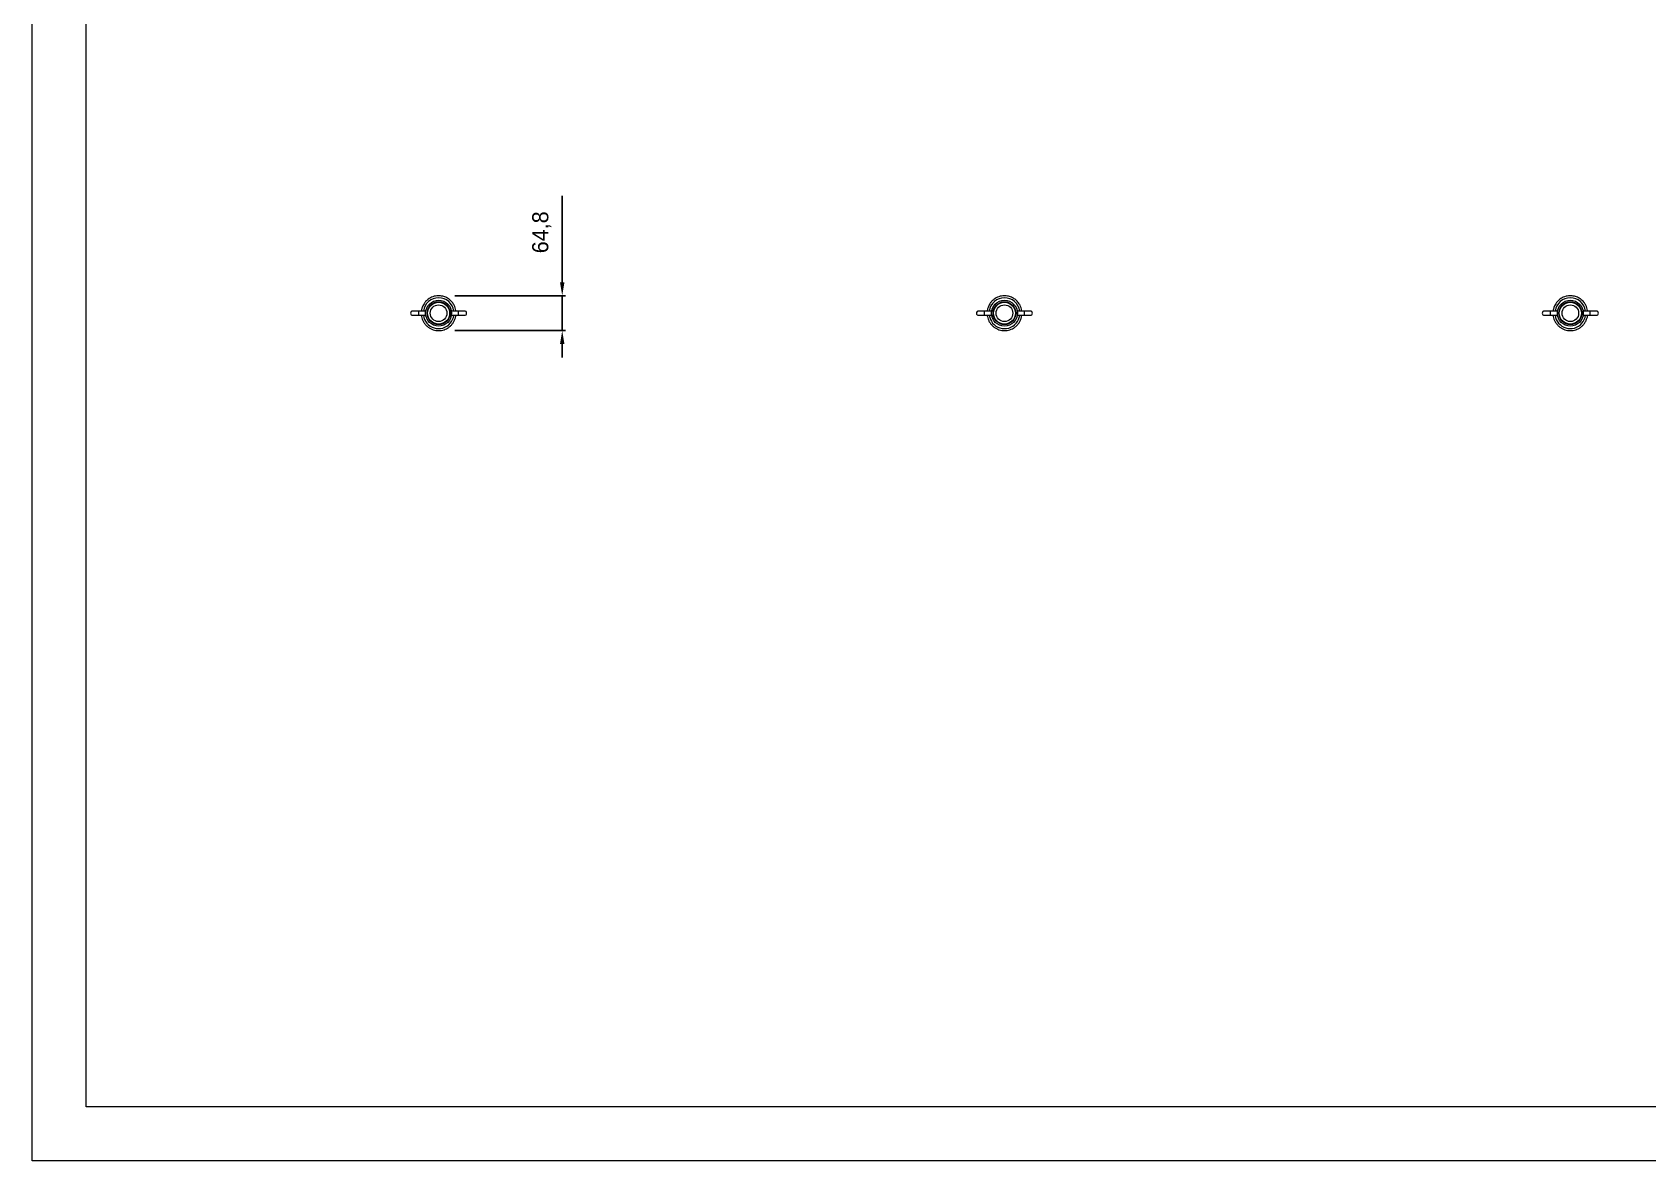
# Model space of a CAD drawing. Header units: millimetres. Extents: x -3033 to 2907, y -1646 to 2554.
# Drawn here: x -3033 to -25, y -1646 to 454 of the extents above; entities that cross this region are included whole.
import ezdxf

# ---------------------------------------------------------------- set-up
doc = ezdxf.new("R2010")
doc.units = ezdxf.units.MM
doc.header["$PDSIZE"] = -1
doc.layers.add('tabelka', color=155, linetype='Continuous')
doc.layers.add('WYMIAR', color=96, linetype='Continuous')
doc.dimstyles.new('1-1', dxfattribs={"dimtxt": 30, "dimasz": 25, "dimexe": 6.25, "dimexo": 30, "dimgap": 20.625, "dimtad": 1, "dimdec": 1, "dimtxsty": 'Standard', "dimcen": 0, "dimclrd": 2, "dimclre": 2, "dimclrt": 2, "dimadec": 0, "dimazin": 0, "dimtfac": 1, "dimtdec": 1, "dimtmove": 0, "dimatfit": 3, "dimfxl": 0, "dimarcsym": 0})

# ---------------------------------------------------------------- blocks, each defined once
blk = doc.blocks.new('*D9')
at = {"layer": 'Defpoints', "color": 0, "transparency": 16777216}
for p in [(-2276.4, -36.4), (-2046.3, -36.4), (-2276.4, -101.2)]:
    blk.add_point(p, dxfattribs=at)
at = {"layer": 'WYMIAR', "color": 2, "lineweight": -2, "transparency": 16777216}
for p, q in [((-2046.3, -11.4), (-2046.3, 149.8)), ((-2246.4, -36.4), (-2040, -36.4)), ((-2046.3, -101.2), (-2046.3, -36.4)), ((-2246.4, -101.2), (-2040, -101.2)), ((-2046.3, -126.2), (-2046.3, -151.2))]:
    blk.add_line(p, q, dxfattribs=at)
at = {"layer": 'WYMIAR', "color": 2, "transparency": 16777216}
for points in [[(-2050.4, -11.4), (-2042.1, -11.4), (-2046.3, -36.4)], [(-2050.4, -126.2), (-2042.1, -126.2), (-2046.3, -101.2)]]:
    blk.add_solid(points, dxfattribs=at)
at = {"layer": 'WYMIAR', "color": 2, "transparency": 16777216, "insert": (-2084.4, 81.7), "char_height": 30, "attachment_point": 5, "rotation": 90}
blk.add_mtext('64,8', dxfattribs=at)

msp = doc.modelspace()

# ---------------------------------------------------------------- linework, layer by layer
at = {"color": 7, "linetype": 'Continuous', "lineweight": 15}
for p, q in [((-2313.56, -64.82), (-2324.56, -64.82)), ((-2324.56, -72.82), (-2313.56, -72.82)), ((-2300.56, -64.82), (-2313.56, -64.82)), ((-2313.56, -72.82), (-2313.56, -64.82)), ((-2313.56, -72.82), (-2300.56, -72.82)), ((-2300.56, -72.82), (-2300.56, -64.82)), ((-2239.26, -64.82), (-2252.26, -64.82)), ((-2252.26, -72.82), (-2252.26, -64.82)), ((-2252.26, -72.82), (-2239.26, -72.82)), ((-2228.26, -64.82), (-2239.26, -64.82)), ((-2239.26, -72.82), (-2239.26, -64.82)), ((-2239.26, -72.82), (-2228.26, -72.82)), ((-1259.96, -64.82), (-1270.96, -64.82)), ((-1270.96, -72.82), (-1259.96, -72.82)), ((-1246.96, -64.82), (-1259.96, -64.82)), ((-1259.96, -72.82), (-1259.96, -64.82)), ((-1259.96, -72.82), (-1246.96, -72.82)), ((-1246.96, -72.82), (-1246.96, -64.82)), ((-1185.66, -64.82), (-1198.66, -64.82)), ((-1198.66, -72.82), (-1198.66, -64.82)), ((-1198.66, -72.82), (-1185.66, -72.82)), ((-1174.66, -64.82), (-1185.66, -64.82)), ((-1185.66, -72.82), (-1185.66, -64.82)), ((-1185.66, -72.82), (-1174.66, -72.82)), ((-206.35, -64.82), (-217.35, -64.82)), ((-217.35, -72.82), (-206.35, -72.82)), ((-193.35, -64.82), (-206.35, -64.82)), ((-206.35, -72.82), (-206.35, -64.82)), ((-206.35, -72.82), (-193.35, -72.82)), ((-193.35, -72.82), (-193.35, -64.82)), ((-132.05, -64.82), (-145.05, -64.82)), ((-145.05, -72.82), (-145.05, -64.82)), ((-145.05, -72.82), (-132.05, -72.82)), ((-121.05, -64.82), (-132.05, -64.82)), ((-132.05, -72.82), (-132.05, -64.82)), ((-132.05, -72.82), (-121.05, -72.82))]:
    msp.add_line(p, q, dxfattribs=at)
for centre, radius in [((-2276.41, -68.82), 24.15), ((-2276.41, -68.82), 21.25), ((-2276.41, -68.82), 20.5), ((-2276.41, -68.82), 15.5), ((-1222.81, -68.82), 24.15), ((-1222.81, -68.82), 21.25), ((-1222.81, -68.82), 20.5), ((-1222.81, -68.82), 15.5), ((-169.2, -68.82), 24.15), ((-169.2, -68.82), 21.25), ((-169.2, -68.82), 20.5), ((-169.2, -68.82), 15.5)]:
    msp.add_circle(centre, radius, dxfattribs=at)
for centre, radius, start, end in [((-2276.41, -68.82), 28.68, 8.01749, 171.98251), ((-1222.81, -68.82), 28.68, 8.01749, 171.98251), ((-169.2, -68.82), 28.68, 8.01749, 171.98251), ((-2324.56, -68.82), 4, 90, 270), ((-2276.41, -68.82), 28.68, 188.01749, 219.64585), ((-2276.41, -68.82), 28.68, 219.64585, 351.98251), ((-2228.26, -68.82), 4, 270, 90), ((-1270.96, -68.82), 4, 90, 270), ((-1222.81, -68.82), 28.68, 188.01749, 219.64585), ((-1222.81, -68.82), 28.68, 219.64585, 351.98251), ((-1174.66, -68.82), 4, 270, 90), ((-217.35, -68.82), 4, 90, 270), ((-169.2, -68.82), 28.68, 188.01749, 219.64585), ((-169.2, -68.82), 28.68, 219.64585, 351.98251), ((-121.05, -68.82), 4, 270, 90)]:
    msp.add_arc(centre, radius, start, end, dxfattribs=at)
for points, knots in [([(-2284.43, -37.42), (-2286.15, -37.95), (-2289.47, -38.97), (-2293.88, -41.4), (-2297.57, -44.14), (-2300.84, -47.37), (-2303.56, -50.93), (-2305.63, -54.64), (-2306.97, -57.9), (-2307.79, -60.59), (-2308.25, -62.73), (-2308.48, -64.07), (-2308.55, -64.72), (-2308.56, -64.82)], [0, 0, 0, 0, 0.13926976, 0.26814818, 0.38663026, 0.4947114, 0.62257866, 0.73195953, 0.82284059, 0.89521068, 0.94906092, 0.99225821, 1, 1, 1, 1]), ([(-2244.33, -64.82), (-2244.36, -64.4), (-2244.5, -62.29), (-2245.54, -58.68), (-2247.2, -54.57), (-2249.2, -51.1), (-2251.44, -48.04), (-2254.02, -45.29), (-2256.84, -42.92), (-2259.78, -40.92), (-2263.12, -39.18), (-2266.83, -37.78), (-2270.88, -36.79), (-2275.23, -36.34), (-2279.82, -36.45), (-2282.87, -37.1), (-2284.43, -37.42)], [0, 0, 0, 0, 0.02308957, 0.11533053, 0.20273625, 0.26496673, 0.33378287, 0.40918253, 0.47007231, 0.534667, 0.60296597, 0.67496854, 0.750674, 0.83008159, 0.91319053, 1, 1, 1, 1]), ([(-1230.83, -37.42), (-1232.55, -37.95), (-1235.87, -38.97), (-1240.28, -41.4), (-1243.97, -44.14), (-1247.24, -47.37), (-1249.96, -50.93), (-1252.03, -54.64), (-1253.37, -57.9), (-1254.18, -60.59), (-1254.65, -62.73), (-1254.88, -64.07), (-1254.95, -64.72), (-1254.96, -64.82)], [0, 0, 0, 0, 0.13926976, 0.26814818, 0.38663026, 0.4947114, 0.62257866, 0.73195953, 0.82284059, 0.89521068, 0.94906092, 0.99225821, 1, 1, 1, 1]), ([(-1190.73, -64.82), (-1190.76, -64.4), (-1190.9, -62.29), (-1191.94, -58.68), (-1193.6, -54.57), (-1195.6, -51.1), (-1197.84, -48.04), (-1200.42, -45.29), (-1203.24, -42.92), (-1206.18, -40.92), (-1209.52, -39.18), (-1213.22, -37.78), (-1217.28, -36.79), (-1221.63, -36.34), (-1226.22, -36.45), (-1229.27, -37.1), (-1230.83, -37.42)], [0, 0, 0, 0, 0.02308957, 0.11533053, 0.20273625, 0.26496673, 0.33378287, 0.40918253, 0.47007231, 0.534667, 0.60296597, 0.67496854, 0.750674, 0.83008159, 0.91319053, 1, 1, 1, 1]), ([(-177.23, -37.42), (-178.95, -37.95), (-182.27, -38.97), (-186.67, -41.4), (-190.37, -44.14), (-193.64, -47.37), (-196.35, -50.93), (-198.43, -54.64), (-199.77, -57.9), (-200.58, -60.59), (-201.05, -62.73), (-201.28, -64.07), (-201.35, -64.72), (-201.36, -64.82)], [0, 0, 0, 0, 0.13926976, 0.26814818, 0.38663026, 0.4947114, 0.62257866, 0.73195953, 0.82284059, 0.89521068, 0.94906092, 0.99225821, 1, 1, 1, 1]), ([(-137.13, -64.82), (-137.16, -64.4), (-137.29, -62.29), (-138.33, -58.68), (-139.99, -54.57), (-142, -51.1), (-144.23, -48.04), (-146.82, -45.29), (-149.63, -42.92), (-152.58, -40.92), (-155.91, -39.18), (-159.62, -37.78), (-163.68, -36.79), (-168.03, -36.34), (-172.62, -36.45), (-175.67, -37.1), (-177.23, -37.42)], [0, 0, 0, 0, 0.02308957, 0.11533053, 0.20273625, 0.26496673, 0.33378287, 0.40918253, 0.47007231, 0.534667, 0.60296597, 0.67496854, 0.750674, 0.83008159, 0.91319053, 1, 1, 1, 1]), ([(-2308.47, -72.82), (-2308.41, -73.48), (-2308.2, -75.91), (-2306.96, -79.96), (-2304.77, -84.81), (-2301.78, -89.21), (-2298.11, -93.08), (-2293.87, -96.29), (-2289.16, -98.77), (-2284.11, -100.45), (-2278.91, -101.27), (-2273.74, -101.25), (-2268.73, -100.44), (-2263.98, -98.88), (-2259.54, -96.64), (-2255.42, -93.69), (-2251.67, -89.98), (-2248.4, -85.48), (-2245.95, -80.25), (-2244.58, -75.92), (-2244.4, -73.39), (-2244.36, -72.82)], [0, 0, 0, 0, 0.0213208, 0.0779187, 0.1345225, 0.1911264, 0.2477302, 0.3043341, 0.360938, 0.4175418, 0.4738105, 0.5288158, 0.5825486, 0.6356602, 0.6883638, 0.7413746, 0.7973006, 0.8563799, 0.9186112, 0.9818379, 1, 1, 1, 1]), ([(-1254.86, -72.82), (-1254.81, -73.48), (-1254.6, -75.91), (-1253.35, -79.96), (-1251.17, -84.81), (-1248.17, -89.21), (-1244.51, -93.08), (-1240.27, -96.29), (-1235.55, -98.77), (-1230.51, -100.45), (-1225.31, -101.27), (-1220.14, -101.25), (-1215.13, -100.44), (-1210.38, -98.88), (-1205.93, -96.64), (-1201.82, -93.69), (-1198.07, -89.98), (-1194.8, -85.48), (-1192.34, -80.25), (-1190.98, -75.92), (-1190.79, -73.39), (-1190.75, -72.82)], [0, 0, 0, 0, 0.0213208, 0.0779187, 0.1345225, 0.1911264, 0.2477302, 0.3043341, 0.360938, 0.4175418, 0.4738105, 0.5288158, 0.5825486, 0.6356602, 0.6883638, 0.7413746, 0.7973006, 0.8563799, 0.9186112, 0.9818379, 1, 1, 1, 1]), ([(-201.26, -72.82), (-201.2, -73.48), (-201, -75.91), (-199.75, -79.96), (-197.57, -84.81), (-194.57, -89.21), (-190.91, -93.08), (-186.66, -96.29), (-181.95, -98.77), (-176.91, -100.45), (-171.71, -101.27), (-166.53, -101.25), (-161.53, -100.44), (-156.77, -98.88), (-152.33, -96.64), (-148.21, -93.69), (-144.47, -89.98), (-141.2, -85.48), (-138.74, -80.25), (-137.37, -75.92), (-137.19, -73.39), (-137.15, -72.82)], [0, 0, 0, 0, 0.0213208, 0.0779187, 0.1345225, 0.1911264, 0.2477302, 0.3043341, 0.360938, 0.4175418, 0.4738105, 0.5288158, 0.5825486, 0.6356602, 0.6883638, 0.7413746, 0.7973006, 0.8563799, 0.9186112, 0.9818379, 1, 1, 1, 1])]:
    msp.add_open_spline(points, degree=3, knots=knots, dxfattribs=at)
at = {"layer": 'tabelka', "lineweight": 5}
for points in [[(-3032.96, 2553.89), (2907.04, 2553.89), (2907.04, -1646.11), (-3032.96, -1646.11)], [(-2932.96, 2453.89), (2807.04, 2453.89), (2807.04, -1546.11), (-2932.96, -1546.11)]]:
    msp.add_lwpolyline(points, close=True, dxfattribs=at)

# ---------------------------------------------------------------- dimensions: what is measured, and where the dimension line sits
at = {"layer": 'WYMIAR'}
dim = msp.add_linear_dim(base=(-2046.27, -36.41), p1=(-2276.41, -101.23), p2=(-2276.41, -36.41), angle=90, dimstyle='1-1', dxfattribs=at)
dim.commit()
dim.dimension.update_dxf_attribs({"geometry": '*D9', "text_midpoint": (-2084.39, 81.71)})

doc.saveas('drawing.dxf')
